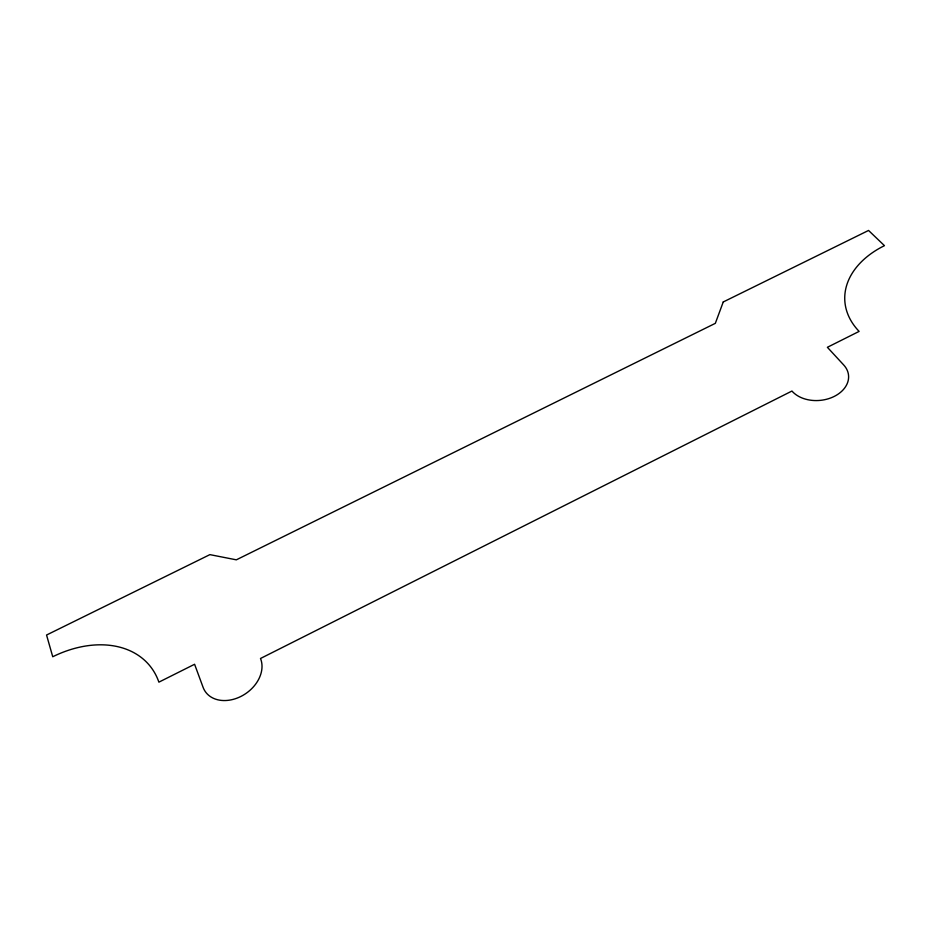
<?xml version="1.0" encoding="UTF-8"?>
<svg xmlns="http://www.w3.org/2000/svg" width="931" height="931" viewBox="0 0 931 931"><rect width="100%" height="100%" fill="white"/><g stroke="black" fill="none" stroke-linecap="round" stroke-linejoin="round"><path stroke-width="1.4" d="M723.247 301.97L715.334 323.336L236.334 559.834L209.894 554.632L46.55 635.023L52.741 656.751A99.745 71.734 -39.1 0 1 158.887 682.155L194.591 664.269L203.109 687.381A32.341 24.59 -34.4 0 0 240.943 696.423A32.341 24.59 -34.4 0 0 260.505 658.485L791.944 391.043A30.642 22.239 -5.5 0 0 834.304 396.385A30.642 22.239 -5.5 0 0 843.719 364.987L827.38 347.298L859.115 331.401A91.378 62.354 -2.8 0 1 884.45 245.656L868.553 230.457L723.247 301.97"/></g></svg>
